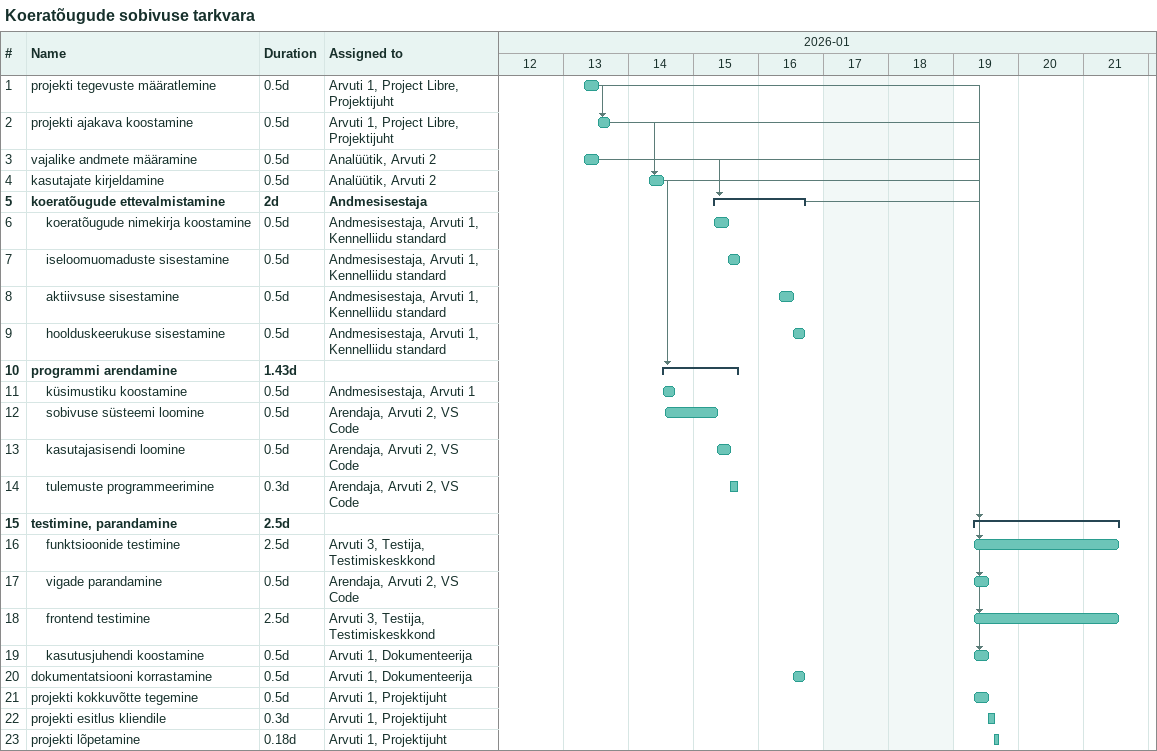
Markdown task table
Koeratõugude sobivuse tarkvara

| ID | Level | Task | Duration | Start | Finish | Predecessors | Resources |
|---|---|---|---|---|---|---|---|
| 1 | 1 | projekti tegevuste määratlemine | 0.5d | 2026-01-13 | 2026-01-13 |  | Arvuti 1, Project Libre, Projektijuht |
| 2 | 1 | projekti ajakava koostamine | 0.5d | 2026-01-13 | 2026-01-13 | 1 | Arvuti 1, Project Libre, Projektijuht |
| 3 | 1 | vajalike andmete määramine | 0.5d | 2026-01-13 | 2026-01-13 |  | Analüütik, Arvuti 2 |
| 4 | 1 | kasutajate kirjeldamine | 0.5d | 2026-01-14 | 2026-01-14 | 2 | Analüütik, Arvuti 2 |
| 5 | 1 | **koeratõugude ettevalmistamine** | 2d | 2026-01-15 | 2026-01-16 | 3 | Andmesisestaja |
| 6 | 2 | koeratõugude nimekirja koostamine | 0.5d | 2026-01-15 | 2026-01-15 |  | Andmesisestaja, Arvuti 1, Kennelliidu standard |
| 7 | 2 | iseloomuomaduste sisestamine | 0.5d | 2026-01-15 | 2026-01-15 |  | Andmesisestaja, Arvuti 1, Kennelliidu standard |
| 8 | 2 | aktiivsuse sisestamine | 0.5d | 2026-01-16 | 2026-01-16 |  | Andmesisestaja, Arvuti 1, Kennelliidu standard |
| 9 | 2 | hoolduskeerukuse sisestamine | 0.5d | 2026-01-16 | 2026-01-16 |  | Andmesisestaja, Arvuti 1, Kennelliidu standard |
| 10 | 1 | **programmi arendamine** | 1.43d | 2026-01-14 | 2026-01-15 | 4 |  |
| 11 | 2 | küsimustiku koostamine | 0.5d | 2026-01-14 | 2026-01-14 |  | Andmesisestaja, Arvuti 1 |
| 12 | 2 | sobivuse süsteemi loomine | 0.5d | 2026-01-14 | 2026-01-15 |  | Arendaja, Arvuti 2, VS Code |
| 13 | 2 | kasutajasisendi loomine | 0.5d | 2026-01-15 | 2026-01-15 |  | Arendaja, Arvuti 2, VS Code |
| 14 | 2 | tulemuste programmeerimine | 0.3d | 2026-01-15 | 2026-01-15 |  | Arendaja, Arvuti 2, VS Code |
| 15 | 1 | **testimine, parandamine** | 2.5d | 2026-01-19 | 2026-01-21 | 5 |  |
| 16 | 2 | funktsioonide testimine | 2.5d | 2026-01-19 | 2026-01-21 | 1 | Arvuti 3, Testija, Testimiskeskkond |
| 17 | 2 | vigade parandamine | 0.5d | 2026-01-19 | 2026-01-19 | 3 | Arendaja, Arvuti 2, VS Code |
| 18 | 2 | frontend testimine | 2.5d | 2026-01-19 | 2026-01-21 | 2 | Arvuti 3, Testija, Testimiskeskkond |
| 19 | 2 | kasutusjuhendi koostamine | 0.5d | 2026-01-19 | 2026-01-19 | 4 | Arvuti 1, Dokumenteerija |
| 20 | 1 | dokumentatsiooni korrastamine | 0.5d | 2026-01-16 | 2026-01-16 |  | Arvuti 1, Dokumenteerija |
| 21 | 1 | projekti kokkuvõtte tegemine | 0.5d | 2026-01-19 | 2026-01-19 |  | Arvuti 1, Projektijuht |
| 22 | 1 | projekti esitlus kliendile | 0.3d | 2026-01-19 | 2026-01-19 |  | Arvuti 1, Projektijuht |
| 23 | 1 | projekti lõpetamine | 0.18d | 2026-01-19 | 2026-01-19 |  | Arvuti 1, Projektijuht |
